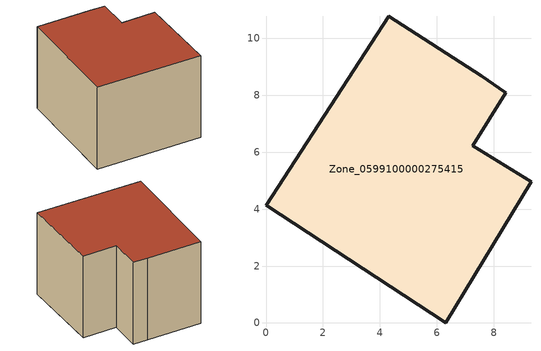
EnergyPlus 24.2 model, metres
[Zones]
Zone_0599100000275415
 floor ground (C_G): 4.3,10.78 7.56,8.68 8.42,8.08 7.25,6.23 9.3,4.96 6.31,0 0,4.12 z1.41
 wall outside (C_F): 4.3,10.78 0,4.12 6.31,0 9.3,4.96 7.25,6.23 8.42,8.08 7.56,8.68 4.3,10.78 z1.41:7.68
 roof outside (C_R): 0,4.12 6.31,0 9.3,4.96 7.25,6.23 8.42,8.08 7.56,8.68 4.3,10.78 z7.68
[BUILDING]
Pand.0599100000275415: North Axis=0; Terrain=City; Loads Convergence Tolerance Value=0.04; Temperature Convergence Tolerance Value=0.4; Solar Distribution=FullExterior; Maximum Number of Warmup Days=25; Minimum Number of Warmup Days=1
[Site:Location]
Rotterdam.The.Hague.AP_ZH_NLD Design_Conditions: Latitude=51.96; Longitude=4.45; Time Zone=1; Elevation=-4.5
[SITE:GROUNDTEMPERATURE:BUILDINGSURFACE]
18, 18, 18, 18, 18, 18, 18, 18, 18, 18, 18, 18
[MATERIAL] Thermal Absorptance=0.9; Solar Absorptance=0.7; Visible Absorptance=0.7
Name | Roughness | Thickness | Conductivity | Density | Specific Heat
G.D.1965 | MediumSmooth | 0.15 | 1 | 540 | 1210
F.D.1965 | Rough | 0.3 | 0.857143 | 1920 | 840
R.D.1965 | MediumRough | 0.2 | 0.08 | 1500 | 1000
[CONSTRUCTION]
C_G: G.D.1965
C_F: F.D.1965
C_R: R.D.1965
[ZONE]
Zone_0599100000275415: Type=1; Multiplier=1; Ceiling Height=Autocalculate; Volume=Autocalculate; Floor Area=autocalculate; Part of Total Floor Area=Yes
[ZONEINFILTRATION:DESIGNFLOWRATE]
Infil_Zone_0599100000275415: Zone or ZoneList or Space or SpaceList=Zone_0599100000275415; Schedule=AlwaysOn; Design Flow Rate Calculation Method=Flow/Area; Flow Rate per Floor Area=0.0042; Constant Term Coefficient=1; Temperature Term Coefficient=0; Velocity Term Coefficient=0; Velocity Squared Term Coefficient=0
[HVACTEMPLATE:ZONE:IDEALLOADSAIRSYSTEM]
Zone_0599100000275415: Maximum Heating Supply Air Temperature=50; Minimum Cooling Supply Air Temperature=13; Maximum Heating Supply Air Humidity Ratio=0.0156; Minimum Cooling Supply Air Humidity Ratio=0.0077; Heating Limit=NoLimit; Cooling Limit=NoLimit; Dehumidification Control Type=ConstantSensibleHeatRatio; Cooling Sensible Heat Ratio=0.7; Dehumidification Setpoint=60; Humidification Control Type=None; Humidification Setpoint=30; Outdoor Air Method=None; Outdoor Air Flow Rate per Person=0.00944; Outdoor Air Flow Rate per Zone Floor Area=0; Outdoor Air Flow Rate per Zone=0; Demand Controlled Ventilation Type=None; Outdoor Air Economizer Type=NoEconomizer; Heat Recovery Type=None; Sensible Heat Recovery Effectiveness=0.7; Latent Heat Recovery Effectiveness=0.65
[ZONECONTROL:THERMOSTAT]
ThermostatControl_Zone_0599100000275415: Zone or ZoneList=Zone_0599100000275415; Control Type Schedule=DualSetpointControlType; Control 1=Thermostat_Zone_0599100000275415; Temperature Difference Between Cutout And Setpoint=0
[THERMOSTATSETPOINT:DUALSETPOINT]
Thermostat_Zone_0599100000275415: Heating Setpoint Temperature Schedule=HeatingSetpoint_Zone_0599100000275415; Cooling Setpoint Temperature Schedule=CoolingSetpoint_Zone_0599100000275415
[SCHEDULE:COMPACT]
HeatingSetpoint_Zone_0599100000275415: Through: 12/31, For: AllDays, Until: 24:00, 21
CoolingSetpoint_Zone_0599100000275415: Through: 12/31, For: AllDays, Until: 24:00, 24
DualSetpointControlType: Through: 12/31, For: AllDays, Until: 24:00, 4
AlwaysOn: Through: 12/31, For: AllDays, Until: 24:00, 1
